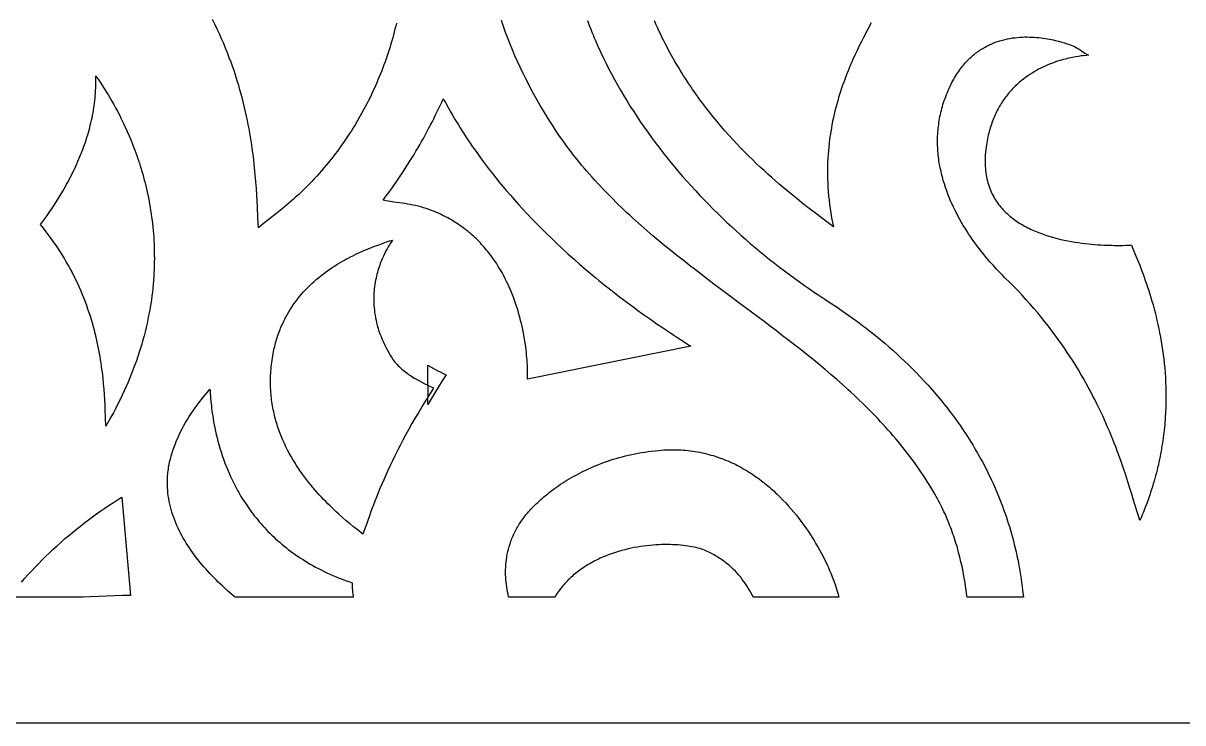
# Model space of a CAD drawing. Extents: x 1226 to 2426, y 1346 to 1566.
# Drawn here: x 2084.9 to 2269.7, y 1345.5 to 1457.1 of the extents above; entities that cross this region are included whole.
import ezdxf

# ---------------------------------------------------------------- set-up
doc = ezdxf.new("R2010")
doc.units = 0
doc.header["$MEASUREMENT"] = 0
doc.layers.add('LAYER_1', color=18, linetype='CONTINUOUS')

msp = doc.modelspace()

# ---------------------------------------------------------------- linework, layer by layer
at = {"layer": 'LAYER_1'}
for points in [[(1226.2, 1345.54), (2426.2, 1345.54), (2426.2, 1565.54), (1226.2, 1565.54)], [(2245.32, 1454.86), (2245.69, 1454.85), (2246.06, 1454.83), (2246.43, 1454.8), (2246.78, 1454.77), (2247.13, 1454.73), (2247.48, 1454.68), (2247.82, 1454.63), (2248.14, 1454.58), (2248.46, 1454.52), (2248.78, 1454.46), (2249.08, 1454.4), (2249.37, 1454.33), (2249.65, 1454.27), (2249.92, 1454.2), (2250.43, 1454.06), (2250.89, 1453.92), (2251.3, 1453.79), (2251.66, 1453.67), (2251.95, 1453.56), (2252.18, 1453.46), (2252.34, 1453.39), (2252.44, 1453.35), (2252.72, 1453.19), (2253.01, 1453.03), (2253.29, 1452.85), (2253.56, 1452.67), (2254.11, 1452.31), (2254.67, 1451.96), (2254.39, 1451.94), (2253.85, 1451.88), (2253.5, 1451.84), (2253.09, 1451.78), (2252.63, 1451.7), (2252.13, 1451.61), (2251.59, 1451.49), (2251.31, 1451.43), (2251.01, 1451.35), (2250.72, 1451.27), (2250.41, 1451.19), (2250.1, 1451.1), (2249.78, 1451), (2249.45, 1450.89), (2249.13, 1450.77), (2248.79, 1450.65), (2248.46, 1450.52), (2248.12, 1450.37), (2247.77, 1450.22), (2247.43, 1450.06), (2247.08, 1449.89), (2246.73, 1449.72), (2246.38, 1449.53), (2246.04, 1449.33), (2245.69, 1449.12), (2245.34, 1448.89), (2245, 1448.66), (2244.66, 1448.42), (2244.32, 1448.16), (2243.98, 1447.89), (2243.65, 1447.61), (2243.32, 1447.32), (2243, 1447.01), (2242.68, 1446.69), (2242.52, 1446.53), (2242.37, 1446.36), (2242.21, 1446.18), (2242.06, 1446.01), (2241.91, 1445.83), (2241.76, 1445.65), (2241.62, 1445.46), (2241.47, 1445.27), (2241.33, 1445.08), (2241.19, 1444.88), (2241.05, 1444.68), (2240.92, 1444.47), (2240.79, 1444.27), (2240.66, 1444.05), (2240.53, 1443.84), (2240.4, 1443.62), (2240.28, 1443.39), (2240.16, 1443.16), (2240.04, 1442.93), (2239.93, 1442.69), (2239.82, 1442.45), (2239.71, 1442.21), (2239.6, 1441.96), (2239.5, 1441.71), (2239.4, 1441.45), (2239.3, 1441.19), (2239.21, 1440.92), (2239.12, 1440.65), (2239.03, 1440.38), (2238.95, 1440.1), (2238.87, 1439.81), (2238.8, 1439.53), (2238.72, 1439.23), (2238.66, 1438.94), (2238.59, 1438.63), (2238.53, 1438.33), (2238.47, 1438.02), (2238.42, 1437.7), (2238.36, 1437.29), (2238.31, 1436.89), (2238.27, 1436.49), (2238.24, 1436.1), (2238.22, 1435.72), (2238.21, 1435.34), (2238.21, 1434.97), (2238.21, 1434.61), (2238.23, 1434.25), (2238.25, 1433.9), (2238.29, 1433.56), (2238.33, 1433.22), (2238.38, 1432.89), (2238.44, 1432.57), (2238.5, 1432.25), (2238.58, 1431.94), (2238.66, 1431.63), (2238.75, 1431.33), (2238.85, 1431.04), (2238.95, 1430.75), (2239.06, 1430.47), (2239.18, 1430.19), (2239.31, 1429.92), (2239.44, 1429.66), (2239.58, 1429.4), (2239.72, 1429.14), (2239.88, 1428.9), (2240.03, 1428.65), (2240.2, 1428.42), (2240.37, 1428.19), (2240.54, 1427.96), (2240.73, 1427.74), (2240.91, 1427.52), (2241.1, 1427.31), (2241.3, 1427.11), (2241.5, 1426.91), (2241.71, 1426.71), (2241.92, 1426.52), (2242.14, 1426.33), (2242.36, 1426.15), (2242.58, 1425.97), (2242.81, 1425.8), (2243.04, 1425.63), (2243.28, 1425.47), (2243.52, 1425.31), (2243.76, 1425.16), (2244.01, 1425.01), (2244.26, 1424.86), (2244.51, 1424.72), (2244.77, 1424.58), (2245.03, 1424.45), (2245.29, 1424.32), (2245.56, 1424.2), (2245.82, 1424.07), (2246.09, 1423.96), (2246.36, 1423.84), (2246.63, 1423.73), (2246.91, 1423.63), (2247.18, 1423.52), (2247.46, 1423.43), (2247.74, 1423.33), (2248.02, 1423.24), (2248.58, 1423.06), (2249.14, 1422.9), (2249.71, 1422.75), (2250.28, 1422.61), (2250.84, 1422.49), (2251.4, 1422.37), (2251.96, 1422.27), (2252.52, 1422.18), (2253.07, 1422.09), (2253.61, 1422.02), (2254.15, 1421.95), (2254.68, 1421.89), (2255.19, 1421.84), (2255.7, 1421.8), (2256.19, 1421.76), (2256.67, 1421.73), (2257.13, 1421.7), (2257.58, 1421.68), (2258.01, 1421.67), (2258.42, 1421.66), (2258.81, 1421.65), (2259.53, 1421.65), (2260.15, 1421.65), (2260.67, 1421.66), (2261.08, 1421.67), (2261.53, 1421.69), (2261.84, 1420.97), (2262.16, 1420.19), (2262.51, 1419.36), (2262.86, 1418.48), (2263.21, 1417.55), (2263.39, 1417.06), (2263.57, 1416.56), (2263.75, 1416.05), (2263.93, 1415.53), (2264.11, 1414.99), (2264.29, 1414.45), (2264.47, 1413.89), (2264.64, 1413.32), (2264.81, 1412.74), (2264.98, 1412.15), (2265.14, 1411.54), (2265.3, 1410.93), (2265.46, 1410.31), (2265.61, 1409.67), (2265.76, 1409.03), (2265.9, 1408.37), (2266.03, 1407.71), (2266.16, 1407.04), (2266.28, 1406.35), (2266.4, 1405.66), (2266.5, 1404.96), (2266.6, 1404.25), (2266.69, 1403.53), (2266.77, 1402.8), (2266.84, 1402.06), (2266.9, 1401.32), (2266.95, 1400.56), (2266.99, 1399.8), (2267.02, 1399.03), (2267.04, 1398.26), (2267.04, 1397.47), (2267.04, 1396.68), (2267.02, 1395.88), (2266.98, 1395.08), (2266.94, 1394.26), (2266.91, 1393.86), (2266.87, 1393.45), (2266.84, 1393.03), (2266.8, 1392.62), (2266.76, 1392.2), (2266.71, 1391.79), (2266.66, 1391.37), (2266.6, 1390.95), (2266.54, 1390.53), (2266.48, 1390.11), (2266.41, 1389.68), (2266.34, 1389.26), (2266.27, 1388.83), (2266.19, 1388.4), (2266.1, 1387.97), (2266.02, 1387.54), (2265.92, 1387.11), (2265.83, 1386.68), (2265.72, 1386.24), (2265.62, 1385.81), (2265.51, 1385.37), (2265.39, 1384.93), (2265.27, 1384.49), (2265.15, 1384.05), (2265.02, 1383.61), (2264.88, 1383.17), (2264.74, 1382.72), (2264.6, 1382.28), (2264.45, 1381.83), (2264.3, 1381.38), (2264.14, 1380.93), (2263.97, 1380.48), (2263.8, 1380.03), (2263.63, 1379.58), (2263.45, 1379.13), (2263.26, 1378.68), (2263.07, 1378.22), (2262.87, 1377.77), (2262.64, 1378.52), (2262.4, 1379.32), (2261.88, 1381.05), (2261.6, 1381.98), (2261.3, 1382.95), (2260.98, 1383.96), (2260.64, 1385), (2260.28, 1386.08), (2259.9, 1387.19), (2259.69, 1387.76), (2259.48, 1388.33), (2259.27, 1388.92), (2259.04, 1389.51), (2258.81, 1390.1), (2258.57, 1390.71), (2258.32, 1391.32), (2258.07, 1391.93), (2257.8, 1392.55), (2257.53, 1393.18), (2257.25, 1393.82), (2256.96, 1394.46), (2256.66, 1395.1), (2256.35, 1395.75), (2256.03, 1396.41), (2255.69, 1397.06), (2255.35, 1397.73), (2255, 1398.4), (2254.64, 1399.07), (2254.27, 1399.74), (2253.88, 1400.42), (2253.49, 1401.1), (2253.08, 1401.79), (2252.66, 1402.48), (2252.23, 1403.17), (2251.78, 1403.86), (2251.32, 1404.55), (2250.85, 1405.25), (2250.37, 1405.95), (2249.87, 1406.65), (2249.36, 1407.35), (2248.84, 1408.05), (2248.3, 1408.76), (2247.75, 1409.46), (2247.18, 1410.17), (2246.6, 1410.87), (2246, 1411.58), (2245.39, 1412.28), (2244.76, 1412.99), (2244.12, 1413.69), (2243.46, 1414.39), (2242.78, 1415.09), (2242.09, 1415.79), (2241.38, 1416.49), (2240.97, 1416.9), (2240.52, 1417.36), (2240.03, 1417.87), (2239.53, 1418.42), (2239.26, 1418.72), (2238.99, 1419.02), (2238.72, 1419.34), (2238.44, 1419.67), (2238.16, 1420), (2237.88, 1420.35), (2237.59, 1420.71), (2237.31, 1421.08), (2237.02, 1421.46), (2236.73, 1421.85), (2236.44, 1422.25), (2236.15, 1422.66), (2235.87, 1423.08), (2235.58, 1423.51), (2235.3, 1423.94), (2235.02, 1424.39), (2234.74, 1424.84), (2234.47, 1425.3), (2234.2, 1425.77), (2233.94, 1426.25), (2233.68, 1426.74), (2233.43, 1427.23), (2233.19, 1427.73), (2232.95, 1428.24), (2232.72, 1428.76), (2232.5, 1429.28), (2232.29, 1429.81), (2232.09, 1430.35), (2231.9, 1430.89), (2231.72, 1431.44), (2231.55, 1431.99), (2231.4, 1432.56), (2231.33, 1432.84), (2231.26, 1433.12), (2231.19, 1433.41), (2231.13, 1433.7), (2231.07, 1433.98), (2231.01, 1434.27), (2230.96, 1434.56), (2230.91, 1434.86), (2230.86, 1435.15), (2230.82, 1435.44), (2230.78, 1435.74), (2230.75, 1436.04), (2230.72, 1436.34), (2230.7, 1436.63), (2230.67, 1436.94), (2230.66, 1437.24), (2230.65, 1437.54), (2230.64, 1437.84), (2230.63, 1438.15), (2230.63, 1438.45), (2230.64, 1438.76), (2230.65, 1439.07), (2230.66, 1439.38), (2230.68, 1439.69), (2230.71, 1440), (2230.74, 1440.31), (2230.77, 1440.62), (2230.81, 1440.93), (2230.86, 1441.25), (2230.91, 1441.56), (2230.96, 1441.88), (2231.02, 1442.19), (2231.09, 1442.51), (2231.16, 1442.83), (2231.24, 1443.14), (2231.32, 1443.46), (2231.41, 1443.78), (2231.5, 1444.1), (2231.6, 1444.42), (2231.71, 1444.74), (2231.82, 1445.07), (2231.94, 1445.39), (2232.07, 1445.71), (2232.2, 1446.03), (2232.34, 1446.36), (2232.48, 1446.68), (2232.63, 1447.01), (2232.79, 1447.33), (2232.92, 1447.6), (2233.06, 1447.87), (2233.21, 1448.13), (2233.35, 1448.38), (2233.5, 1448.63), (2233.65, 1448.87), (2233.8, 1449.11), (2233.95, 1449.34), (2234.11, 1449.56), (2234.27, 1449.78), (2234.43, 1449.99), (2234.59, 1450.2), (2234.76, 1450.4), (2234.93, 1450.6), (2235.1, 1450.79), (2235.27, 1450.97), (2235.44, 1451.16), (2235.62, 1451.33), (2235.79, 1451.5), (2235.97, 1451.67), (2236.15, 1451.83), (2236.33, 1451.98), (2236.51, 1452.13), (2236.7, 1452.28), (2236.88, 1452.42), (2237.07, 1452.55), (2237.26, 1452.68), (2237.45, 1452.81), (2237.64, 1452.93), (2237.83, 1453.05), (2238.02, 1453.16), (2238.21, 1453.27), (2238.41, 1453.38), (2238.6, 1453.48), (2238.8, 1453.57), (2238.99, 1453.67), (2239.19, 1453.75), (2239.39, 1453.84), (2239.59, 1453.92), (2239.79, 1454), (2239.99, 1454.07), (2240.18, 1454.14), (2240.38, 1454.2), (2240.58, 1454.27), (2240.99, 1454.38), (2241.39, 1454.48), (2241.79, 1454.57), (2242.19, 1454.64), (2242.59, 1454.71), (2242.99, 1454.76), (2243.38, 1454.8), (2243.78, 1454.83), (2244.17, 1454.85), (2244.55, 1454.87), (2244.94, 1454.87)], [(2096.57, 1448.49), (2096.8, 1448.14), (2097.12, 1447.68), (2097.51, 1447.09), (2097.96, 1446.39), (2098.21, 1445.99), (2098.47, 1445.57), (2098.74, 1445.11), (2099.01, 1444.63), (2099.3, 1444.12), (2099.6, 1443.59), (2099.9, 1443.02), (2100.2, 1442.44), (2100.51, 1441.82), (2100.82, 1441.18), (2101.14, 1440.51), (2101.45, 1439.82), (2101.76, 1439.11), (2102.07, 1438.36), (2102.37, 1437.6), (2102.67, 1436.81), (2102.82, 1436.41), (2102.96, 1436), (2103.11, 1435.59), (2103.25, 1435.17), (2103.39, 1434.74), (2103.52, 1434.31), (2103.66, 1433.87), (2103.79, 1433.43), (2103.92, 1432.98), (2104.05, 1432.53), (2104.17, 1432.07), (2104.29, 1431.61), (2104.4, 1431.14), (2104.52, 1430.66), (2104.63, 1430.18), (2104.73, 1429.7), (2104.83, 1429.21), (2104.93, 1428.71), (2105.02, 1428.21), (2105.11, 1427.71), (2105.19, 1427.2), (2105.27, 1426.68), (2105.34, 1426.16), (2105.41, 1425.64), (2105.47, 1425.11), (2105.53, 1424.57), (2105.58, 1424.04), (2105.63, 1423.49), (2105.67, 1422.94), (2105.7, 1422.39), (2105.73, 1421.84), (2105.75, 1421.27), (2105.77, 1420.71), (2105.77, 1420.14), (2105.78, 1419.56), (2105.77, 1418.98), (2105.76, 1418.4), (2105.74, 1417.81), (2105.71, 1417.22), (2105.68, 1416.63), (2105.63, 1416.03), (2105.58, 1415.42), (2105.52, 1414.82), (2105.46, 1414.21), (2105.38, 1413.59), (2105.3, 1412.97), (2105.2, 1412.35), (2105.1, 1411.72), (2104.99, 1411.09), (2104.87, 1410.46), (2104.74, 1409.82), (2104.61, 1409.18), (2104.46, 1408.54), (2104.3, 1407.89), (2104.13, 1407.24), (2103.96, 1406.58), (2103.77, 1405.92), (2103.57, 1405.26), (2103.36, 1404.6), (2103.14, 1403.93), (2102.91, 1403.26), (2102.67, 1402.58), (2102.42, 1401.9), (2102.15, 1401.22), (2101.88, 1400.54), (2101.59, 1399.85), (2101.29, 1399.17), (2100.98, 1398.47), (2100.66, 1397.78), (2100.33, 1397.08), (2099.98, 1396.38), (2099.62, 1395.68), (2099.25, 1394.97), (2098.86, 1394.26), (2098.47, 1393.55), (2098.05, 1392.84), (2098.01, 1394.08), (2097.95, 1395.48), (2097.92, 1396.24), (2097.88, 1397.03), (2097.83, 1397.85), (2097.77, 1398.7), (2097.69, 1399.59), (2097.6, 1400.5), (2097.55, 1400.97), (2097.49, 1401.44), (2097.43, 1401.92), (2097.36, 1402.41), (2097.29, 1402.9), (2097.21, 1403.4), (2097.13, 1403.91), (2097.04, 1404.42), (2096.94, 1404.93), (2096.84, 1405.45), (2096.73, 1405.98), (2096.61, 1406.51), (2096.49, 1407.04), (2096.36, 1407.58), (2096.22, 1408.13), (2096.07, 1408.68), (2095.92, 1409.23), (2095.75, 1409.78), (2095.58, 1410.34), (2095.39, 1410.91), (2095.2, 1411.47), (2095, 1412.04), (2094.79, 1412.61), (2094.57, 1413.19), (2094.33, 1413.77), (2094.09, 1414.35), (2093.84, 1414.93), (2093.57, 1415.51), (2093.3, 1416.1), (2093.01, 1416.68), (2092.71, 1417.27), (2092.4, 1417.86), (2092.07, 1418.45), (2091.74, 1419.04), (2091.39, 1419.64), (2091.02, 1420.23), (2090.65, 1420.82), (2090.26, 1421.42), (2089.85, 1422.01), (2089.43, 1422.6), (2089, 1423.19), (2088.55, 1423.79), (2088.09, 1424.38), (2087.62, 1424.97), (2088.09, 1425.6), (2088.56, 1426.24), (2089.02, 1426.9), (2089.48, 1427.56), (2089.92, 1428.24), (2090.36, 1428.92), (2090.78, 1429.61), (2091.2, 1430.31), (2091.4, 1430.67), (2091.6, 1431.02), (2091.8, 1431.38), (2092, 1431.74), (2092.19, 1432.1), (2092.38, 1432.46), (2092.56, 1432.83), (2092.74, 1433.19), (2092.92, 1433.56), (2093.1, 1433.93), (2093.27, 1434.3), (2093.44, 1434.67), (2093.6, 1435.05), (2093.76, 1435.42), (2093.92, 1435.8), (2094.07, 1436.18), (2094.22, 1436.56), (2094.37, 1436.94), (2094.51, 1437.32), (2094.64, 1437.7), (2094.78, 1438.09), (2094.9, 1438.47), (2095.03, 1438.86), (2095.15, 1439.25), (2095.26, 1439.63), (2095.37, 1440.02), (2095.47, 1440.41), (2095.57, 1440.8), (2095.67, 1441.19), (2095.76, 1441.59), (2095.84, 1441.98), (2095.92, 1442.37), (2096, 1442.77), (2096.07, 1443.16), (2096.13, 1443.55), (2096.19, 1443.95), (2096.24, 1444.34), (2096.29, 1444.74), (2096.33, 1445.13), (2096.37, 1445.53), (2096.39, 1445.93), (2096.42, 1446.32), (2096.44, 1446.72), (2096.45, 1447.12), (2096.45, 1447.51), (2096.45, 1447.91), (2096.44, 1448.3), (2096.43, 1448.7)], [(2151.89, 1444.93), (2151.95, 1444.82), (2152.12, 1444.53), (2152.6, 1443.65), (2152.93, 1443.07), (2153.3, 1442.41), (2153.74, 1441.67), (2154.24, 1440.84), (2154.51, 1440.4), (2154.8, 1439.94), (2155.11, 1439.46), (2155.43, 1438.96), (2155.77, 1438.45), (2156.13, 1437.92), (2156.51, 1437.37), (2156.9, 1436.8), (2157.32, 1436.22), (2157.75, 1435.63), (2158.2, 1435.02), (2158.67, 1434.39), (2159.16, 1433.75), (2159.67, 1433.1), (2160.2, 1432.43), (2160.76, 1431.75), (2161.33, 1431.06), (2161.92, 1430.35), (2162.54, 1429.64), (2163.18, 1428.91), (2163.84, 1428.17), (2164.52, 1427.42), (2165.23, 1426.66), (2165.96, 1425.89), (2166.71, 1425.11), (2167.49, 1424.32), (2168.29, 1423.53), (2169.12, 1422.72), (2169.97, 1421.91), (2170.85, 1421.09), (2171.75, 1420.27), (2172.68, 1419.44), (2173.63, 1418.6), (2174.62, 1417.76), (2175.62, 1416.91), (2176.14, 1416.48), (2176.66, 1416.05), (2177.19, 1415.62), (2177.72, 1415.19), (2178.26, 1414.76), (2178.81, 1414.33), (2179.37, 1413.9), (2179.93, 1413.47), (2180.5, 1413.03), (2181.08, 1412.6), (2181.66, 1412.16), (2182.25, 1411.73), (2182.85, 1411.29), (2183.46, 1410.85), (2184.07, 1410.42), (2184.69, 1409.98), (2185.32, 1409.54), (2185.95, 1409.1), (2186.6, 1408.66), (2187.25, 1408.23), (2187.9, 1407.79), (2188.57, 1407.35), (2189.24, 1406.91), (2189.92, 1406.47), (2190.61, 1406.03), (2191.31, 1405.59), (2165.26, 1400.31), (2165.27, 1400.59), (2165.28, 1400.89), (2165.28, 1401.2), (2165.27, 1401.52), (2165.27, 1401.86), (2165.26, 1402.21), (2165.24, 1402.57), (2165.22, 1402.95), (2165.19, 1403.34), (2165.16, 1403.73), (2165.13, 1404.14), (2165.08, 1404.56), (2165.03, 1404.99), (2164.98, 1405.43), (2164.92, 1405.87), (2164.85, 1406.33), (2164.78, 1406.79), (2164.7, 1407.26), (2164.61, 1407.73), (2164.51, 1408.22), (2164.41, 1408.7), (2164.29, 1409.19), (2164.17, 1409.69), (2164.04, 1410.19), (2163.9, 1410.69), (2163.76, 1411.2), (2163.6, 1411.71), (2163.43, 1412.22), (2163.26, 1412.73), (2163.07, 1413.24), (2162.88, 1413.76), (2162.67, 1414.27), (2162.45, 1414.78), (2162.22, 1415.29), (2161.98, 1415.8), (2161.73, 1416.31), (2161.47, 1416.81), (2161.2, 1417.31), (2160.91, 1417.81), (2160.61, 1418.3), (2160.3, 1418.79), (2160.14, 1419.03), (2159.97, 1419.27), (2159.81, 1419.51), (2159.64, 1419.75), (2159.46, 1419.99), (2159.29, 1420.22), (2159.11, 1420.45), (2158.92, 1420.69), (2158.73, 1420.91), (2158.54, 1421.14), (2158.35, 1421.37), (2158.15, 1421.59), (2157.95, 1421.81), (2157.75, 1422.03), (2157.54, 1422.25), (2157.33, 1422.46), (2157.11, 1422.68), (2156.89, 1422.88), (2156.67, 1423.09), (2156.44, 1423.3), (2156.21, 1423.5), (2155.97, 1423.7), (2155.73, 1423.9), (2155.49, 1424.09), (2155.25, 1424.28), (2155, 1424.47), (2154.74, 1424.65), (2154.48, 1424.84), (2154.22, 1425.02), (2153.95, 1425.19), (2153.68, 1425.36), (2153.41, 1425.53), (2153.13, 1425.7), (2152.85, 1425.86), (2152.56, 1426.02), (2152.27, 1426.18), (2151.97, 1426.33), (2151.67, 1426.48), (2151.37, 1426.62), (2151.06, 1426.76), (2150.75, 1426.9), (2150.43, 1427.03), (2150.11, 1427.16), (2149.78, 1427.28), (2149.45, 1427.4), (2149.11, 1427.52), (2148.91, 1427.59), (2148.7, 1427.65), (2148.28, 1427.77), (2147.86, 1427.88), (2147.43, 1427.98), (2147, 1428.07), (2146.58, 1428.15), (2146.14, 1428.23), (2145.71, 1428.3), (2144.85, 1428.43), (2143.98, 1428.56), (2143.11, 1428.69), (2142.68, 1428.77), (2142.25, 1428.85), (2142.6, 1429.32), (2142.95, 1429.79), (2143.3, 1430.27), (2143.64, 1430.74), (2143.98, 1431.22), (2144.31, 1431.71), (2144.64, 1432.19), (2144.97, 1432.68), (2145.3, 1433.17), (2145.62, 1433.66), (2145.94, 1434.16), (2146.25, 1434.66), (2146.57, 1435.16), (2146.88, 1435.66), (2147.18, 1436.16), (2147.48, 1436.67), (2147.78, 1437.17), (2148.08, 1437.68), (2148.37, 1438.2), (2148.66, 1438.71), (2148.94, 1439.23), (2149.22, 1439.74), (2149.5, 1440.26), (2149.77, 1440.78), (2150.04, 1441.31), (2150.31, 1441.83), (2150.57, 1442.36), (2150.83, 1442.89), (2151.09, 1443.42), (2151.34, 1443.95), (2151.59, 1444.48), (2151.83, 1445.02)], [(2143.62, 1422.31), (2143.39, 1421.95), (2143.24, 1421.71), (2143.07, 1421.44), (2142.89, 1421.12), (2142.7, 1420.77), (2142.51, 1420.38), (2142.3, 1419.95), (2142.2, 1419.73), (2142.1, 1419.5), (2142, 1419.26), (2141.9, 1419.01), (2141.8, 1418.75), (2141.71, 1418.48), (2141.61, 1418.21), (2141.52, 1417.93), (2141.43, 1417.64), (2141.35, 1417.35), (2141.27, 1417.05), (2141.19, 1416.74), (2141.12, 1416.42), (2141.05, 1416.1), (2140.99, 1415.77), (2140.94, 1415.43), (2140.89, 1415.09), (2140.84, 1414.74), (2140.81, 1414.39), (2140.78, 1414.03), (2140.77, 1413.66), (2140.76, 1413.29), (2140.75, 1412.91), (2140.76, 1412.53), (2140.78, 1412.14), (2140.81, 1411.74), (2140.85, 1411.34), (2140.9, 1410.94), (2140.96, 1410.53), (2141.03, 1410.12), (2141.12, 1409.7), (2141.21, 1409.28), (2141.32, 1408.85), (2141.45, 1408.42), (2141.59, 1407.98), (2141.74, 1407.54), (2141.91, 1407.1), (2142.09, 1406.65), (2142.29, 1406.2), (2142.5, 1405.75), (2142.73, 1405.29), (2142.98, 1404.83), (2143.24, 1404.37), (2143.38, 1404.13), (2143.52, 1403.9), (2143.67, 1403.68), (2143.82, 1403.46), (2143.98, 1403.25), (2144.14, 1403.04), (2144.31, 1402.84), (2144.49, 1402.65), (2144.67, 1402.46), (2144.86, 1402.27), (2145.05, 1402.09), (2145.25, 1401.91), (2145.45, 1401.74), (2145.66, 1401.57), (2145.87, 1401.41), (2146.09, 1401.25), (2146.31, 1401.09), (2146.53, 1400.94), (2146.75, 1400.79), (2146.98, 1400.64), (2147.21, 1400.5), (2147.45, 1400.36), (2147.92, 1400.09), (2148.4, 1399.83), (2148.88, 1399.58), (2149.36, 1399.34), (2149.38, 1399.33), (2149.38, 1397.42), (2149.69, 1397.9), (2150.32, 1398.87), (2149.84, 1399.1), (2149.38, 1399.33), (2149.38, 1402.53), (2149.44, 1402.49), (2149.91, 1402.22), (2150.39, 1401.96), (2150.87, 1401.71), (2151.36, 1401.47), (2151.84, 1401.23), (2152.32, 1401.01), (2151.68, 1400.04), (2151.07, 1399.08), (2150.48, 1398.13), (2149.91, 1397.2), (2149.38, 1396.3), (2149.38, 1397.42), (2149.08, 1396.95), (2148.49, 1396), (2147.92, 1395.07), (2147.37, 1394.15), (2146.85, 1393.24), (2146.34, 1392.35), (2145.86, 1391.48), (2145.4, 1390.61), (2144.95, 1389.77), (2144.53, 1388.93), (2144.12, 1388.12), (2143.73, 1387.32), (2143.36, 1386.53), (2143, 1385.76), (2142.66, 1385.01), (2142.34, 1384.28), (2142.03, 1383.56), (2141.74, 1382.87), (2141.46, 1382.19), (2141.19, 1381.53), (2140.94, 1380.88), (2140.7, 1380.26), (2140.47, 1379.66), (2140.26, 1379.08), (2140.06, 1378.51), (2139.68, 1377.45), (2139.34, 1376.48), (2139.04, 1375.59), (2138.09, 1376.34), (2137.55, 1376.78), (2136.98, 1377.24), (2136.38, 1377.75), (2135.76, 1378.29), (2135.11, 1378.86), (2134.78, 1379.17), (2134.45, 1379.48), (2134.11, 1379.79), (2133.78, 1380.12), (2133.43, 1380.46), (2133.09, 1380.8), (2132.75, 1381.16), (2132.41, 1381.52), (2132.06, 1381.89), (2131.72, 1382.27), (2131.38, 1382.66), (2131.04, 1383.06), (2130.7, 1383.46), (2130.37, 1383.88), (2130.04, 1384.3), (2129.71, 1384.73), (2129.38, 1385.17), (2129.07, 1385.62), (2128.75, 1386.08), (2128.45, 1386.55), (2128.15, 1387.02), (2127.85, 1387.5), (2127.57, 1388), (2127.29, 1388.5), (2127.02, 1389), (2126.76, 1389.52), (2126.52, 1390.05), (2126.28, 1390.58), (2126.05, 1391.12), (2125.94, 1391.4), (2125.83, 1391.67), (2125.73, 1391.95), (2125.63, 1392.23), (2125.53, 1392.51), (2125.43, 1392.8), (2125.34, 1393.08), (2125.25, 1393.37), (2125.17, 1393.66), (2125.09, 1393.96), (2125.01, 1394.25), (2124.94, 1394.55), (2124.87, 1394.85), (2124.8, 1395.15), (2124.74, 1395.45), (2124.68, 1395.76), (2124.62, 1396.06), (2124.57, 1396.37), (2124.52, 1396.68), (2124.48, 1397), (2124.44, 1397.31), (2124.41, 1397.63), (2124.38, 1397.95), (2124.35, 1398.27), (2124.33, 1398.6), (2124.31, 1398.92), (2124.3, 1399.25), (2124.29, 1399.58), (2124.29, 1399.91), (2124.29, 1400.24), (2124.3, 1400.58), (2124.31, 1400.92), (2124.33, 1401.26), (2124.35, 1401.6), (2124.38, 1401.94), (2124.41, 1402.29), (2124.45, 1402.64), (2124.49, 1402.99), (2124.54, 1403.34), (2124.59, 1403.69), (2124.65, 1404.05), (2124.71, 1404.4), (2124.77, 1404.7), (2124.83, 1404.99), (2124.89, 1405.27), (2124.96, 1405.55), (2125.03, 1405.83), (2125.11, 1406.11), (2125.18, 1406.38), (2125.26, 1406.66), (2125.35, 1406.92), (2125.43, 1407.19), (2125.52, 1407.45), (2125.62, 1407.71), (2125.71, 1407.97), (2125.81, 1408.22), (2125.91, 1408.47), (2126.02, 1408.72), (2126.13, 1408.96), (2126.24, 1409.2), (2126.35, 1409.44), (2126.46, 1409.68), (2126.58, 1409.91), (2126.7, 1410.15), (2126.83, 1410.37), (2126.95, 1410.6), (2127.21, 1411.04), (2127.48, 1411.48), (2127.75, 1411.9), (2128.04, 1412.31), (2128.33, 1412.71), (2128.63, 1413.1), (2128.93, 1413.48), (2129.25, 1413.86), (2129.57, 1414.22), (2129.89, 1414.57), (2130.23, 1414.91), (2130.56, 1415.25), (2130.9, 1415.57), (2131.25, 1415.89), (2131.6, 1416.19), (2131.95, 1416.49), (2132.31, 1416.78), (2132.67, 1417.06), (2133.03, 1417.33), (2133.39, 1417.6), (2133.76, 1417.86), (2134.13, 1418.1), (2134.49, 1418.34), (2134.86, 1418.58), (2135.23, 1418.8), (2135.6, 1419.02), (2135.96, 1419.23), (2136.33, 1419.43), (2136.69, 1419.63), (2137.06, 1419.82), (2137.42, 1420), (2137.77, 1420.18), (2138.13, 1420.34), (2138.48, 1420.51), (2138.83, 1420.66), (2139.17, 1420.81), (2139.51, 1420.96), (2139.84, 1421.1), (2140.49, 1421.36), (2141.11, 1421.6), (2141.71, 1421.81), (2142.27, 1422.01), (2142.8, 1422.19), (2143.29, 1422.35), (2143.74, 1422.5)], [(2114.65, 1398.63), (2114.66, 1398.53), (2114.68, 1398.24), (2114.75, 1397.34), (2114.8, 1396.74), (2114.87, 1396.06), (2114.91, 1395.68), (2114.96, 1395.29), (2115.01, 1394.88), (2115.08, 1394.45), (2115.15, 1394), (2115.23, 1393.53), (2115.31, 1393.05), (2115.41, 1392.55), (2115.52, 1392.04), (2115.64, 1391.52), (2115.77, 1390.98), (2115.91, 1390.43), (2116.06, 1389.88), (2116.23, 1389.31), (2116.41, 1388.73), (2116.6, 1388.14), (2116.81, 1387.54), (2117.03, 1386.94), (2117.27, 1386.33), (2117.52, 1385.71), (2117.79, 1385.09), (2117.93, 1384.78), (2118.08, 1384.47), (2118.23, 1384.16), (2118.38, 1383.84), (2118.54, 1383.53), (2118.7, 1383.21), (2118.87, 1382.9), (2119.05, 1382.58), (2119.22, 1382.27), (2119.41, 1381.95), (2119.59, 1381.63), (2119.79, 1381.32), (2119.98, 1381), (2120.19, 1380.69), (2120.4, 1380.37), (2120.61, 1380.06), (2120.83, 1379.74), (2121.05, 1379.43), (2121.28, 1379.12), (2121.52, 1378.81), (2121.76, 1378.5), (2122, 1378.19), (2122.26, 1377.88), (2122.51, 1377.57), (2122.78, 1377.27), (2123.05, 1376.96), (2123.32, 1376.66), (2123.61, 1376.36), (2123.89, 1376.06), (2124.19, 1375.76), (2124.49, 1375.47), (2124.8, 1375.18), (2125.11, 1374.89), (2125.43, 1374.6), (2125.76, 1374.31), (2126.09, 1374.03), (2126.43, 1373.75), (2126.78, 1373.47), (2127.13, 1373.19), (2127.49, 1372.92), (2127.86, 1372.65), (2128.23, 1372.38), (2128.61, 1372.12), (2129, 1371.86), (2129.4, 1371.6), (2129.8, 1371.35), (2130.21, 1371.1), (2130.63, 1370.85), (2131.05, 1370.61), (2131.49, 1370.37), (2131.93, 1370.14), (2132.38, 1369.91), (2132.83, 1369.68), (2133.3, 1369.46), (2133.77, 1369.24), (2134.25, 1369.03), (2134.74, 1368.82), (2135.23, 1368.62), (2135.74, 1368.42), (2136.25, 1368.23), (2136.77, 1368.04), (2137.3, 1367.85), (2137.29, 1367.67), (2137.29, 1367.36), (2137.3, 1367.16), (2137.32, 1366.93), (2137.34, 1366.66), (2137.37, 1366.37), (2137.41, 1366.05), (2137.47, 1365.69), (2137.49, 1365.54), (2118.67, 1365.54), (2118.49, 1365.69), (2118.12, 1366.01), (2117.75, 1366.33), (2117.39, 1366.65), (2117.03, 1366.98), (2116.67, 1367.31), (2116.32, 1367.64), (2115.97, 1367.98), (2115.63, 1368.32), (2115.29, 1368.66), (2114.95, 1369), (2114.62, 1369.35), (2114.29, 1369.71), (2113.97, 1370.06), (2113.66, 1370.42), (2113.35, 1370.78), (2113.05, 1371.15), (2112.75, 1371.52), (2112.46, 1371.89), (2112.17, 1372.27), (2111.9, 1372.64), (2111.63, 1373.02), (2111.36, 1373.41), (2111.11, 1373.8), (2110.86, 1374.19), (2110.62, 1374.58), (2110.39, 1374.98), (2110.17, 1375.38), (2109.95, 1375.78), (2109.75, 1376.18), (2109.55, 1376.59), (2109.37, 1377), (2109.19, 1377.42), (2109.02, 1377.83), (2108.87, 1378.25), (2108.72, 1378.68), (2108.58, 1379.1), (2108.46, 1379.53), (2108.35, 1379.96), (2108.24, 1380.4), (2108.15, 1380.83), (2108.07, 1381.27), (2108, 1381.71), (2107.95, 1382.16), (2107.91, 1382.61), (2107.87, 1383.06), (2107.86, 1383.32), (2107.86, 1383.59), (2107.86, 1383.86), (2107.86, 1384.12), (2107.87, 1384.39), (2107.88, 1384.66), (2107.9, 1384.92), (2107.92, 1385.19), (2107.95, 1385.45), (2107.98, 1385.72), (2108.02, 1385.99), (2108.06, 1386.25), (2108.11, 1386.52), (2108.16, 1386.78), (2108.21, 1387.04), (2108.27, 1387.31), (2108.34, 1387.57), (2108.4, 1387.83), (2108.47, 1388.09), (2108.55, 1388.35), (2108.63, 1388.62), (2108.71, 1388.88), (2108.8, 1389.13), (2108.89, 1389.39), (2108.98, 1389.65), (2109.08, 1389.91), (2109.18, 1390.16), (2109.28, 1390.42), (2109.5, 1390.93), (2109.73, 1391.43), (2109.97, 1391.93), (2110.22, 1392.42), (2110.49, 1392.91), (2110.76, 1393.4), (2111.04, 1393.88), (2111.34, 1394.35), (2111.64, 1394.82), (2111.95, 1395.28), (2112.26, 1395.73), (2112.59, 1396.18), (2112.92, 1396.62), (2113.25, 1397.05), (2113.59, 1397.48), (2113.94, 1397.9), (2114.29, 1398.31), (2114.64, 1398.71)], [(2188.97, 1389.07), (2189.36, 1389.06), (2189.75, 1389.04), (2190.13, 1389.01), (2190.51, 1388.98), (2190.89, 1388.94), (2191.26, 1388.89), (2191.63, 1388.84), (2192, 1388.79), (2192.37, 1388.72), (2192.73, 1388.66), (2193.09, 1388.58), (2193.45, 1388.5), (2193.8, 1388.42), (2194.15, 1388.33), (2194.5, 1388.23), (2194.85, 1388.13), (2195.19, 1388.02), (2195.53, 1387.91), (2195.86, 1387.8), (2196.2, 1387.68), (2196.53, 1387.55), (2196.85, 1387.42), (2197.18, 1387.28), (2197.5, 1387.14), (2197.82, 1387), (2198.13, 1386.85), (2198.45, 1386.7), (2198.76, 1386.54), (2199.06, 1386.38), (2199.37, 1386.22), (2199.67, 1386.05), (2199.96, 1385.87), (2200.26, 1385.7), (2200.55, 1385.52), (2200.84, 1385.33), (2201.12, 1385.15), (2201.41, 1384.96), (2201.69, 1384.76), (2201.96, 1384.57), (2202.24, 1384.37), (2202.51, 1384.16), (2202.78, 1383.96), (2203.04, 1383.75), (2203.3, 1383.54), (2203.56, 1383.32), (2203.82, 1383.11), (2204.07, 1382.89), (2204.32, 1382.67), (2204.57, 1382.44), (2204.82, 1382.22), (2205.06, 1381.99), (2205.3, 1381.76), (2205.53, 1381.52), (2205.99, 1381.05), (2206.45, 1380.58), (2206.89, 1380.09), (2207.31, 1379.61), (2207.73, 1379.11), (2208.13, 1378.62), (2208.53, 1378.12), (2208.91, 1377.62), (2209.28, 1377.11), (2209.64, 1376.61), (2209.98, 1376.1), (2210.32, 1375.6), (2210.64, 1375.09), (2210.95, 1374.59), (2211.25, 1374.09), (2211.54, 1373.6), (2211.82, 1373.11), (2212.08, 1372.62), (2212.34, 1372.14), (2212.58, 1371.66), (2212.81, 1371.19), (2213.03, 1370.73), (2213.24, 1370.28), (2213.43, 1369.83), (2213.62, 1369.4), (2213.79, 1368.97), (2213.95, 1368.56), (2214.1, 1368.16), (2214.24, 1367.77), (2214.37, 1367.4), (2214.49, 1367.03), (2214.59, 1366.69), (2214.69, 1366.36), (2214.77, 1366.04), (2214.84, 1365.74), (2214.89, 1365.54), (2201.26, 1365.54), (2201.24, 1365.58), (2201.06, 1365.95), (2200.86, 1366.31), (2200.66, 1366.66), (2200.45, 1367.02), (2200.23, 1367.37), (2200, 1367.71), (2199.76, 1368.06), (2199.51, 1368.39), (2199.25, 1368.73), (2198.98, 1369.05), (2198.7, 1369.37), (2198.4, 1369.69), (2198.1, 1369.99), (2197.78, 1370.29), (2197.45, 1370.59), (2197.11, 1370.87), (2196.94, 1371.01), (2196.76, 1371.15), (2196.58, 1371.29), (2196.4, 1371.42), (2196.21, 1371.55), (2196.02, 1371.68), (2195.82, 1371.81), (2195.63, 1371.93), (2195.43, 1372.06), (2195.22, 1372.18), (2195.02, 1372.29), (2194.81, 1372.41), (2194.59, 1372.52), (2194.37, 1372.63), (2194.15, 1372.74), (2193.93, 1372.84), (2193.7, 1372.94), (2193.47, 1373.04), (2193.24, 1373.14), (2192.99, 1373.22), (2192.73, 1373.31), (2192.44, 1373.39), (2192.15, 1373.46), (2191.83, 1373.54), (2191.51, 1373.6), (2191.16, 1373.66), (2190.81, 1373.72), (2190.44, 1373.77), (2190.06, 1373.82), (2189.67, 1373.85), (2189.27, 1373.89), (2188.85, 1373.91), (2188.43, 1373.93), (2188, 1373.95), (2187.56, 1373.95), (2187.11, 1373.95), (2186.65, 1373.94), (2186.18, 1373.92), (2185.71, 1373.9), (2185.24, 1373.86), (2184.76, 1373.82), (2184.27, 1373.77), (2183.78, 1373.7), (2183.29, 1373.63), (2182.79, 1373.55), (2182.29, 1373.46), (2181.79, 1373.36), (2181.29, 1373.25), (2180.79, 1373.13), (2180.29, 1373), (2179.79, 1372.86), (2179.29, 1372.7), (2178.79, 1372.54), (2178.3, 1372.36), (2177.81, 1372.17), (2177.32, 1371.97), (2176.84, 1371.76), (2176.6, 1371.64), (2176.36, 1371.53), (2176.12, 1371.41), (2175.88, 1371.29), (2175.65, 1371.16), (2175.42, 1371.03), (2175.19, 1370.9), (2174.96, 1370.77), (2174.73, 1370.63), (2174.5, 1370.49), (2174.28, 1370.34), (2174.06, 1370.19), (2173.84, 1370.04), (2173.62, 1369.88), (2173.41, 1369.72), (2173.19, 1369.56), (2172.98, 1369.39), (2172.77, 1369.22), (2172.57, 1369.05), (2172.37, 1368.87), (2172.17, 1368.69), (2171.97, 1368.5), (2171.77, 1368.31), (2171.58, 1368.12), (2171.39, 1367.92), (2171.21, 1367.72), (2171.03, 1367.51), (2170.85, 1367.31), (2170.67, 1367.09), (2170.5, 1366.87), (2170.33, 1366.65), (2170.16, 1366.43), (2170, 1366.2), (2169.84, 1365.96), (2169.69, 1365.72), (2169.57, 1365.54), (2162.29, 1365.54), (2162.26, 1365.64), (2162.17, 1366.02), (2162.09, 1366.4), (2162.02, 1366.78), (2161.96, 1367.17), (2161.91, 1367.56), (2161.86, 1367.95), (2161.82, 1368.35), (2161.8, 1368.75), (2161.78, 1369.15), (2161.77, 1369.55), (2161.78, 1369.95), (2161.79, 1370.36), (2161.82, 1370.77), (2161.86, 1371.18), (2161.91, 1371.59), (2161.97, 1372), (2162.04, 1372.41), (2162.13, 1372.83), (2162.23, 1373.24), (2162.35, 1373.66), (2162.48, 1374.07), (2162.55, 1374.28), (2162.62, 1374.49), (2162.7, 1374.7), (2162.78, 1374.9), (2162.87, 1375.11), (2162.96, 1375.32), (2163.05, 1375.53), (2163.15, 1375.73), (2163.25, 1375.94), (2163.36, 1376.15), (2163.47, 1376.36), (2163.58, 1376.56), (2163.7, 1376.77), (2163.82, 1376.98), (2163.94, 1377.18), (2164.07, 1377.39), (2164.2, 1377.57), (2164.32, 1377.76), (2164.46, 1377.95), (2164.6, 1378.14), (2164.75, 1378.34), (2164.91, 1378.54), (2165.07, 1378.74), (2165.25, 1378.95), (2165.43, 1379.16), (2165.61, 1379.37), (2165.81, 1379.58), (2166.01, 1379.79), (2166.22, 1380.01), (2166.43, 1380.23), (2166.66, 1380.45), (2166.89, 1380.67), (2167.13, 1380.89), (2167.37, 1381.11), (2167.63, 1381.34), (2167.89, 1381.56), (2168.15, 1381.78), (2168.43, 1382.01), (2168.71, 1382.23), (2169, 1382.45), (2169.29, 1382.68), (2169.59, 1382.9), (2169.9, 1383.12), (2170.22, 1383.34), (2170.54, 1383.56), (2170.87, 1383.78), (2171.21, 1383.99), (2171.56, 1384.21), (2171.91, 1384.42), (2172.27, 1384.63), (2172.63, 1384.84), (2173, 1385.04), (2173.38, 1385.25), (2173.77, 1385.44), (2174.16, 1385.64), (2174.56, 1385.83), (2174.97, 1386.02), (2175.38, 1386.21), (2175.8, 1386.39), (2176.23, 1386.57), (2176.66, 1386.74), (2177.1, 1386.91), (2177.55, 1387.07), (2178, 1387.23), (2178.46, 1387.39), (2178.93, 1387.54), (2179.4, 1387.68), (2179.88, 1387.82), (2180.37, 1387.95), (2180.86, 1388.08), (2181.36, 1388.2), (2181.87, 1388.31), (2182.38, 1388.42), (2182.9, 1388.52), (2183.43, 1388.61), (2183.96, 1388.7), (2184.5, 1388.78), (2185.05, 1388.85), (2185.6, 1388.91), (2186.16, 1388.97), (2186.57, 1389.01), (2186.98, 1389.03), (2187.38, 1389.05), (2187.78, 1389.07), (2188.18, 1389.07), (2188.58, 1389.08)]]:
    msp.add_lwpolyline(points, close=True, dxfattribs=at)
for points in [[(2144.36, 1457.09), (2144.25, 1456.62), (2144.14, 1456.15), (2144.02, 1455.68), (2143.9, 1455.2), (2143.77, 1454.73), (2143.63, 1454.26), (2143.49, 1453.78), (2143.35, 1453.3), (2143.2, 1452.83), (2143.05, 1452.35), (2142.89, 1451.87), (2142.73, 1451.39), (2142.56, 1450.91), (2142.38, 1450.43), (2142.2, 1449.95), (2142.02, 1449.47), (2141.83, 1448.99), (2141.63, 1448.51), (2141.43, 1448.03), (2141.23, 1447.54), (2141.02, 1447.06), (2140.8, 1446.58), (2140.58, 1446.1), (2140.35, 1445.62), (2140.12, 1445.14), (2139.88, 1444.66), (2139.64, 1444.19), (2139.39, 1443.71), (2139.13, 1443.23), (2138.87, 1442.76), (2138.61, 1442.28), (2138.34, 1441.81), (2138.06, 1441.33), (2137.78, 1440.86), (2137.49, 1440.39), (2137.19, 1439.92), (2136.89, 1439.46), (2136.58, 1438.99), (2136.27, 1438.53), (2135.95, 1438.06), (2135.63, 1437.6), (2135.3, 1437.15), (2134.96, 1436.69), (2134.62, 1436.23), (2134.27, 1435.78), (2133.92, 1435.33), (2133.56, 1434.88), (2133.19, 1434.44), (2132.82, 1434), (2132.44, 1433.55), (2132.05, 1433.12), (2131.66, 1432.68), (2131.26, 1432.25), (2130.86, 1431.82), (2130.45, 1431.39), (2130.03, 1430.97), (2129.61, 1430.55), (2129.18, 1430.13), (2128.74, 1429.72), (2128.3, 1429.31), (2127.94, 1428.99), (2127.58, 1428.67), (2127.22, 1428.36), (2126.86, 1428.05), (2126.49, 1427.74), (2126.12, 1427.44), (2125.37, 1426.84), (2123.87, 1425.66), (2123.13, 1425.06), (2122.38, 1424.46), (2122.34, 1425.22), (2122.3, 1426.03), (2122.22, 1427.78), (2122.17, 1428.72), (2122.11, 1429.71), (2122.04, 1430.74), (2121.96, 1431.8), (2121.87, 1432.91), (2121.82, 1433.47), (2121.76, 1434.05), (2121.7, 1434.63), (2121.63, 1435.22), (2121.56, 1435.82), (2121.48, 1436.43), (2121.39, 1437.05), (2121.3, 1437.68), (2121.21, 1438.31), (2121.1, 1438.95), (2120.99, 1439.6), (2120.87, 1440.25), (2120.75, 1440.91), (2120.61, 1441.58), (2120.47, 1442.26), (2120.32, 1442.94), (2120.16, 1443.63), (2119.99, 1444.33), (2119.81, 1445.03), (2119.62, 1445.73), (2119.43, 1446.44), (2119.22, 1447.16), (2119, 1447.89), (2118.77, 1448.61), (2118.53, 1449.35), (2118.28, 1450.08), (2118.01, 1450.83), (2117.73, 1451.57), (2117.45, 1452.32), (2117.14, 1453.08), (2116.83, 1453.84), (2116.5, 1454.6), (2116.16, 1455.37), (2115.81, 1456.14), (2115.44, 1456.91), (2115.06, 1457.68)], [(2174.81, 1457.49), (2174.98, 1457.03), (2175.16, 1456.58), (2175.34, 1456.12), (2175.52, 1455.66), (2175.71, 1455.21), (2175.9, 1454.76), (2176.09, 1454.3), (2176.49, 1453.4), (2176.9, 1452.51), (2177.32, 1451.61), (2177.75, 1450.73), (2178.2, 1449.84), (2178.66, 1448.97), (2179.13, 1448.1), (2179.61, 1447.23), (2180.11, 1446.37), (2180.61, 1445.51), (2181.13, 1444.66), (2181.65, 1443.81), (2182.19, 1442.97), (2182.74, 1442.14), (2183.29, 1441.31), (2183.86, 1440.48), (2184.44, 1439.67), (2185.03, 1438.85), (2185.62, 1438.05), (2186.23, 1437.25), (2186.85, 1436.45), (2187.47, 1435.67), (2188.1, 1434.88), (2188.75, 1434.11), (2189.4, 1433.34), (2190.05, 1432.58), (2190.72, 1431.82), (2191.39, 1431.07), (2192.08, 1430.33), (2192.76, 1429.59), (2193.46, 1428.86), (2194.16, 1428.14), (2194.87, 1427.43), (2195.59, 1426.72), (2196.31, 1426.02), (2197.04, 1425.32), (2197.78, 1424.64), (2198.52, 1423.96), (2199.27, 1423.29), (2200.02, 1422.62), (2200.78, 1421.96), (2201.54, 1421.32), (2202.31, 1420.67), (2203.09, 1420.04), (2203.86, 1419.42), (2204.65, 1418.8), (2205.43, 1418.19), (2206.22, 1417.59), (2207.02, 1416.99), (2207.81, 1416.41), (2208.62, 1415.83), (2209.42, 1415.26), (2210.23, 1414.7), (2211.04, 1414.15), (2211.85, 1413.61), (2212.67, 1413.08), (2213.53, 1412.51), (2214.46, 1411.89), (2215.45, 1411.22), (2215.96, 1410.86), (2216.49, 1410.49), (2217.02, 1410.11), (2217.57, 1409.71), (2218.13, 1409.29), (2218.69, 1408.87), (2219.27, 1408.43), (2219.85, 1407.97), (2220.45, 1407.5), (2221.05, 1407.02), (2221.65, 1406.52), (2222.26, 1406), (2222.87, 1405.47), (2223.49, 1404.93), (2224.12, 1404.37), (2224.74, 1403.79), (2225.37, 1403.2), (2226, 1402.6), (2226.63, 1401.98), (2227.26, 1401.34), (2227.88, 1400.69), (2228.51, 1400.02), (2229.14, 1399.34), (2229.76, 1398.64), (2230.38, 1397.93), (2230.68, 1397.56), (2230.99, 1397.19), (2231.3, 1396.82), (2231.6, 1396.45), (2231.9, 1396.07), (2232.21, 1395.68), (2232.51, 1395.29), (2232.8, 1394.9), (2233.1, 1394.5), (2233.4, 1394.1), (2233.69, 1393.7), (2233.98, 1393.29), (2234.27, 1392.88), (2234.55, 1392.46), (2234.84, 1392.04), (2235.12, 1391.61), (2235.4, 1391.18), (2235.68, 1390.75), (2235.95, 1390.31), (2236.23, 1389.87), (2236.49, 1389.42), (2236.76, 1388.97), (2237.02, 1388.51), (2237.29, 1388.05), (2237.54, 1387.59), (2237.8, 1387.12), (2238.05, 1386.64), (2238.3, 1386.17), (2238.54, 1385.69), (2238.78, 1385.2), (2239.02, 1384.71), (2239.25, 1384.21), (2239.48, 1383.71), (2239.71, 1383.21), (2239.93, 1382.7), (2240.15, 1382.19), (2240.36, 1381.67), (2240.57, 1381.15), (2240.78, 1380.62), (2240.98, 1380.09), (2241.17, 1379.56), (2241.36, 1379.02), (2241.55, 1378.47), (2241.73, 1377.92), (2241.91, 1377.37), (2242.09, 1376.81), (2242.25, 1376.25), (2242.42, 1375.68), (2242.57, 1375.11), (2242.73, 1374.53), (2242.87, 1373.95), (2243.02, 1373.36), (2243.15, 1372.77), (2243.28, 1372.18), (2243.41, 1371.58), (2243.53, 1370.97), (2243.64, 1370.36), (2243.75, 1369.75), (2243.85, 1369.13), (2243.95, 1368.51), (2244.04, 1367.88), (2244.12, 1367.25), (2244.2, 1366.61), (2244.27, 1365.96), (2244.31, 1365.54), (2235.34, 1365.54), (2235.31, 1365.83), (2235.21, 1366.61), (2235.1, 1367.38), (2234.97, 1368.15), (2234.84, 1368.92), (2234.69, 1369.68), (2234.54, 1370.44), (2234.37, 1371.19), (2234.19, 1371.95), (2233.99, 1372.69), (2233.79, 1373.43), (2233.68, 1373.8), (2233.57, 1374.17), (2233.46, 1374.54), (2233.34, 1374.9), (2233.22, 1375.27), (2233.09, 1375.63), (2232.97, 1375.99), (2232.84, 1376.36), (2232.7, 1376.71), (2232.56, 1377.07), (2232.42, 1377.43), (2232.28, 1377.78), (2232.13, 1378.14), (2231.98, 1378.49), (2231.82, 1378.84), (2231.66, 1379.19), (2231.5, 1379.54), (2231.33, 1379.89), (2231.16, 1380.23), (2230.98, 1380.57), (2230.8, 1380.92), (2230.62, 1381.26), (2230.43, 1381.6), (2230.24, 1381.93), (2229.94, 1382.46), (2229.62, 1382.99), (2229.31, 1383.51), (2228.98, 1384.02), (2228.66, 1384.53), (2228.32, 1385.04), (2227.99, 1385.54), (2227.64, 1386.04), (2227.3, 1386.54), (2226.94, 1387.03), (2226.59, 1387.52), (2226.23, 1388), (2225.86, 1388.48), (2225.49, 1388.96), (2225.11, 1389.43), (2224.74, 1389.9), (2224.35, 1390.37), (2223.97, 1390.83), (2223.57, 1391.29), (2223.18, 1391.74), (2222.78, 1392.19), (2222.38, 1392.64), (2221.97, 1393.09), (2221.56, 1393.53), (2221.14, 1393.97), (2220.73, 1394.41), (2220.3, 1394.85), (2219.88, 1395.28), (2219.45, 1395.71), (2219.02, 1396.13), (2218.59, 1396.56), (2218.15, 1396.98), (2217.71, 1397.4), (2217.26, 1397.81), (2216.82, 1398.23), (2216.37, 1398.64), (2215.46, 1399.46), (2214.55, 1400.26), (2213.62, 1401.06), (2212.69, 1401.86), (2211.74, 1402.64), (2210.79, 1403.43), (2209.83, 1404.2), (2208.87, 1404.97), (2207.89, 1405.73), (2206.92, 1406.49), (2205.94, 1407.25), (2204.95, 1408), (2203.96, 1408.76), (2202.97, 1409.5), (2200.97, 1411), (2198.98, 1412.49), (2196.98, 1413.98), (2194.99, 1415.47), (2193.99, 1416.23), (2193, 1416.98), (2192.02, 1417.74), (2191.03, 1418.5), (2190.06, 1419.27), (2189.08, 1420.04), (2188.12, 1420.81), (2187.16, 1421.6), (2186.2, 1422.38), (2185.26, 1423.18), (2184.32, 1423.98), (2183.39, 1424.8), (2182.48, 1425.61), (2182.02, 1426.03), (2181.57, 1426.44), (2181.12, 1426.86), (2180.67, 1427.28), (2180.23, 1427.7), (2179.78, 1428.13), (2179.35, 1428.56), (2178.91, 1428.99), (2178.48, 1429.42), (2178.05, 1429.86), (2177.62, 1430.3), (2177.2, 1430.74), (2176.78, 1431.18), (2176.37, 1431.63), (2175.95, 1432.08), (2175.55, 1432.54), (2175.14, 1432.99), (2174.74, 1433.46), (2174.34, 1433.92), (2173.95, 1434.39), (2173.56, 1434.86), (2173.18, 1435.33), (2172.61, 1436.05), (2172.04, 1436.79), (2171.49, 1437.54), (2170.94, 1438.3), (2170.39, 1439.07), (2169.86, 1439.85), (2169.33, 1440.65), (2168.81, 1441.46), (2168.29, 1442.28), (2167.79, 1443.1), (2167.29, 1443.94), (2166.81, 1444.79), (2166.33, 1445.65), (2165.86, 1446.52), (2165.4, 1447.39), (2164.95, 1448.28), (2164.52, 1449.17), (2164.09, 1450.07), (2163.68, 1450.98), (2163.27, 1451.89), (2162.88, 1452.81), (2162.5, 1453.74), (2162.13, 1454.67), (2161.78, 1455.6), (2161.61, 1456.07), (2161.44, 1456.54), (2161.27, 1457.02), (2161.11, 1457.49)], [(2220.04, 1457.11), (2219.48, 1456.03), (2218.84, 1454.81), (2218.51, 1454.15), (2218.16, 1453.45), (2217.8, 1452.72), (2217.44, 1451.95), (2217.08, 1451.16), (2216.9, 1450.75), (2216.72, 1450.33), (2216.54, 1449.9), (2216.36, 1449.47), (2216.19, 1449.02), (2216.01, 1448.57), (2215.84, 1448.11), (2215.67, 1447.65), (2215.5, 1447.17), (2215.33, 1446.69), (2215.17, 1446.2), (2215.01, 1445.7), (2214.86, 1445.2), (2214.71, 1444.69), (2214.56, 1444.17), (2214.42, 1443.64), (2214.28, 1443.1), (2214.15, 1442.56), (2214.03, 1442.01), (2213.91, 1441.45), (2213.8, 1440.89), (2213.7, 1440.32), (2213.6, 1439.74), (2213.51, 1439.16), (2213.42, 1438.56), (2213.35, 1437.96), (2213.28, 1437.36), (2213.23, 1436.74), (2213.18, 1436.12), (2213.14, 1435.5), (2213.11, 1434.86), (2213.09, 1434.22), (2213.08, 1433.58), (2213.08, 1432.92), (2213.1, 1432.26), (2213.12, 1431.6), (2213.15, 1430.92), (2213.2, 1430.25), (2213.26, 1429.56), (2213.33, 1428.87), (2213.42, 1428.17), (2213.52, 1427.47), (2213.63, 1426.76), (2213.75, 1426.04), (2213.89, 1425.32), (2214.05, 1424.59), (2213.22, 1425.22), (2212.33, 1425.89), (2211.39, 1426.61), (2210.39, 1427.38), (2209.34, 1428.19), (2208.26, 1429.05), (2207.7, 1429.5), (2207.13, 1429.97), (2206.56, 1430.44), (2205.97, 1430.93), (2205.38, 1431.43), (2204.79, 1431.94), (2204.19, 1432.47), (2203.58, 1433.01), (2202.97, 1433.57), (2202.35, 1434.14), (2201.73, 1434.72), (2201.11, 1435.32), (2200.49, 1435.93), (2199.86, 1436.56), (2199.24, 1437.2), (2198.61, 1437.86), (2197.98, 1438.53), (2197.36, 1439.21), (2196.74, 1439.92), (2196.11, 1440.63), (2195.5, 1441.37), (2194.88, 1442.12), (2194.27, 1442.88), (2193.66, 1443.66), (2193.36, 1444.06), (2193.06, 1444.46), (2192.76, 1444.86), (2192.46, 1445.27), (2192.17, 1445.69), (2191.87, 1446.1), (2191.58, 1446.52), (2191.29, 1446.95), (2191, 1447.38), (2190.72, 1447.81), (2190.43, 1448.25), (2190.15, 1448.69), (2189.87, 1449.14), (2189.59, 1449.59), (2189.31, 1450.05), (2189.04, 1450.51), (2188.77, 1450.97), (2188.5, 1451.44), (2188.24, 1451.92), (2187.97, 1452.39), (2187.71, 1452.88), (2187.46, 1453.36), (2187.2, 1453.85), (2186.95, 1454.35), (2186.7, 1454.85), (2186.46, 1455.36), (2186.22, 1455.87), (2185.98, 1456.38), (2185.74, 1456.9), (2185.51, 1457.42)], [(2084.6, 1367.96), (2085.14, 1368.57), (2085.68, 1369.17), (2086.23, 1369.77), (2086.79, 1370.36), (2087.35, 1370.94), (2087.92, 1371.52), (2088.5, 1372.09), (2089.08, 1372.65), (2089.67, 1373.21), (2090.27, 1373.76), (2090.88, 1374.3), (2091.48, 1374.84), (2092.1, 1375.36), (2092.72, 1375.89), (2093.35, 1376.4), (2093.98, 1376.91), (2094.62, 1377.41), (2095.27, 1377.9), (2095.92, 1378.38), (2096.57, 1378.85), (2097.23, 1379.32), (2097.89, 1379.78), (2098.56, 1380.23), (2099.24, 1380.67), (2099.92, 1381.1), (2100.6, 1381.53), (2101.97, 1365.85), (2100.69, 1365.82), (2099.41, 1365.79), (2098.13, 1365.74), (2096.85, 1365.68), (2095.57, 1365.61), (2094.44, 1365.54), (2082.59, 1365.54)]]:
    msp.add_lwpolyline(points, dxfattribs=at)

doc.saveas('drawing.dxf')
